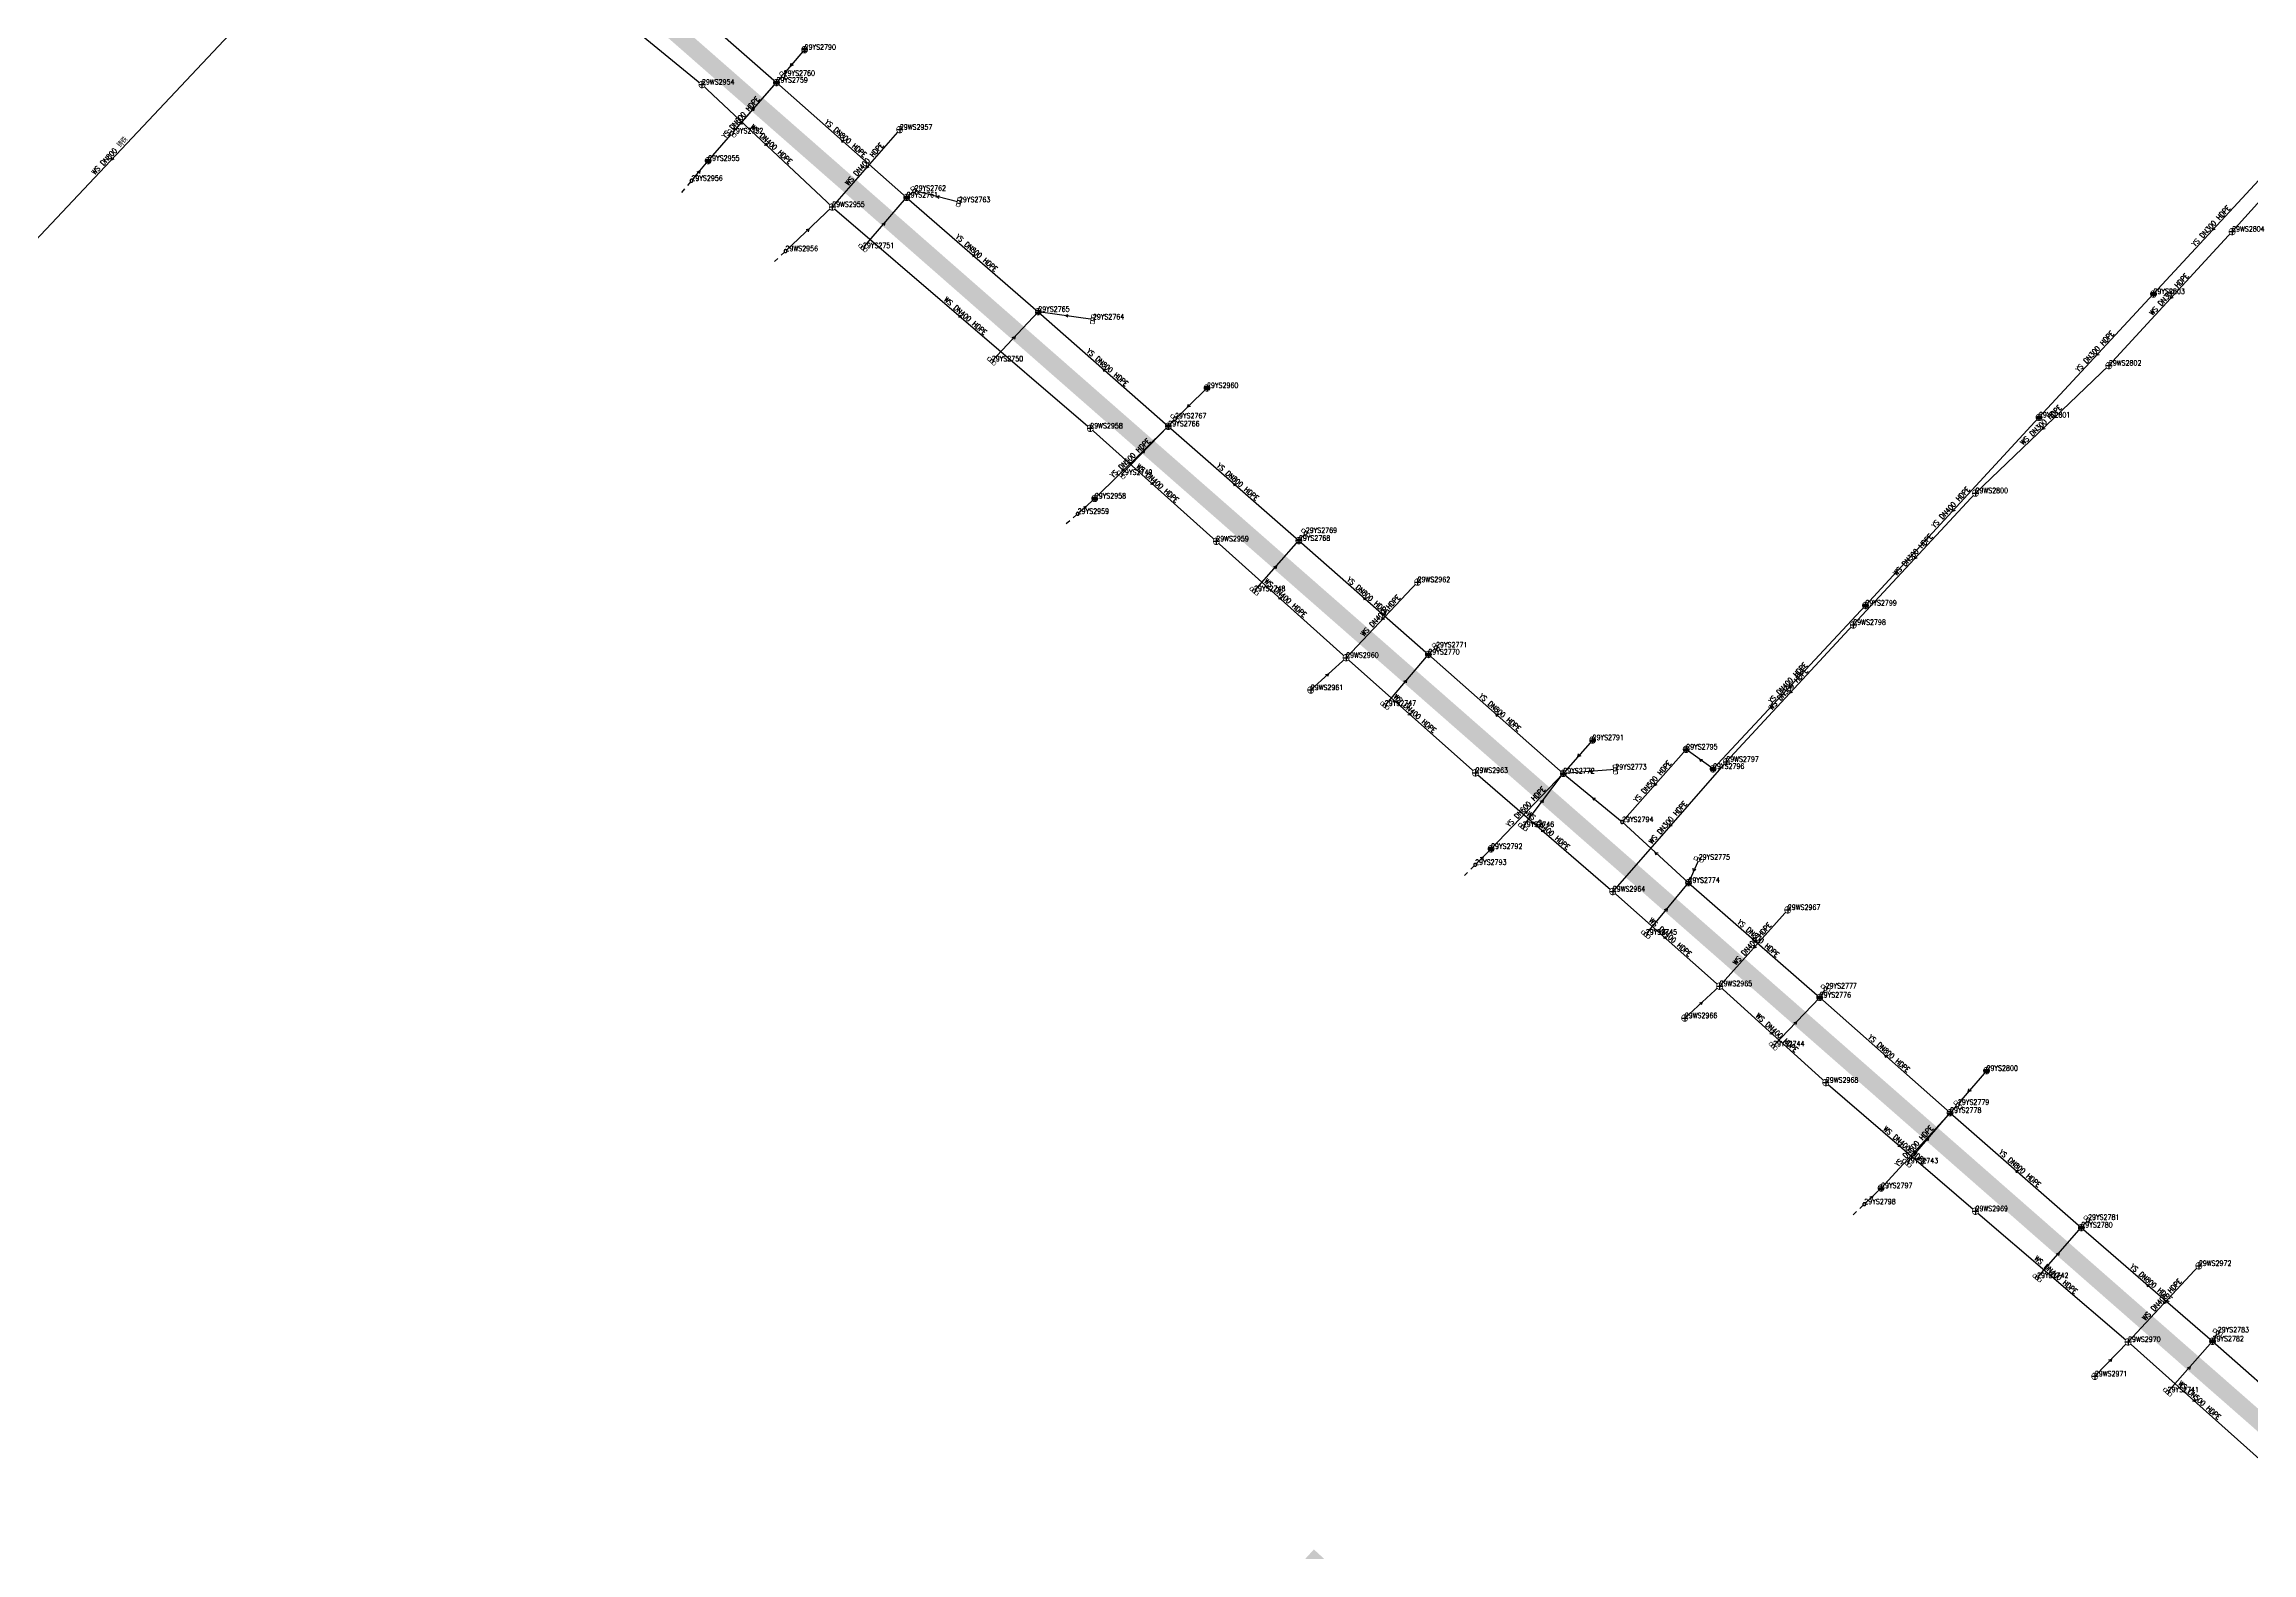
# Model space of a CAD drawing. Extents: x 78813 to 99477, y 2421021 to 2448125.
# Drawn here: x 85283.8 to 85665.4, y 2431502.3 to 2431763.1 of the extents above; entities that cross this region are included whole.
import ezdxf
from ezdxf.enums import TextEntityAlignment as Align

# ---------------------------------------------------------------- set-up
doc = ezdxf.new("R2010")
doc.units = 0
doc.set_wipeout_variables(frame=1)
doc.layers.get('0').update_dxf_attribs({"linetype": 'CONTINUOUS'})
for name, color, linetype in [('DX_WS', 16, 'CONTINUOUS'), ('DX_YS', 42, 'CONTINUOUS'), ('道路', 5, 'CONTINUOUS')]:
    doc.layers.add(name, color=color, linetype=linetype)
for name, color, linetype, true_color in [('WSLINE', 7, 'CONTINUOUS', 0x7f0000), ('YSANNEXE', 7, 'CONTINUOUS', 0xcc9900), ('YSLINE', 7, 'CONTINUOUS', 0xcc9900)]:
    doc.layers.add(name, color=color, linetype=linetype, true_color=true_color)
doc.styles.add('CcNameZT', font='txt.SHX', dxfattribs={"width": 0.8, "bigfont": 'HZTXT.SHX'})
doc.styles.get("Standard").update_dxf_attribs({"font": 'txt.shx', "bigfont": 'hztxt.shx'})

# ---------------------------------------------------------------- blocks, each defined once
blk = doc.blocks.new('PS污水井')
blk.add_lwpolyline([(1, 0), (1, 0.07), (0.99, 0.14), (0.98, 0.21), (0.96, 0.28), (0.94, 0.34), (0.91, 0.41), (0.88, 0.47), (0.85, 0.53), (0.81, 0.59), (0.77, 0.64), (0.72, 0.69), (0.67, 0.74), (0.62, 0.79), (0.56, 0.83), (0.5, 0.87), (0.44, 0.9), (0.37, 0.93), (0.31, 0.95), (0.24, 0.97), (0.17, 0.98), (0.1, 0.99), (0.03, 1), (-0.03, 1), (-0.1, 0.99), (-0.17, 0.98), (-0.24, 0.97), (-0.31, 0.95), (-0.37, 0.93), (-0.44, 0.9), (-0.5, 0.87), (-0.56, 0.83), (-0.62, 0.79), (-0.67, 0.74), (-0.72, 0.69), (-0.77, 0.64), (-0.81, 0.59), (-0.85, 0.53), (-0.88, 0.47), (-0.91, 0.41), (-0.94, 0.34), (-0.96, 0.28), (-0.98, 0.21), (-0.99, 0.14), (-1, 0.07), (-1, 0), (-1, -0.07), (-0.99, -0.14), (-0.98, -0.21), (-0.96, -0.28), (-0.94, -0.34), (-0.91, -0.41), (-0.88, -0.47), (-0.85, -0.53), (-0.81, -0.59), (-0.77, -0.64), (-0.72, -0.69), (-0.67, -0.74), (-0.62, -0.79), (-0.56, -0.83), (-0.5, -0.87), (-0.44, -0.9), (-0.37, -0.93), (-0.31, -0.95), (-0.24, -0.97), (-0.17, -0.98), (-0.1, -0.99), (-0.03, -1), (0.03, -1), (0.1, -0.99), (0.17, -0.98), (0.24, -0.97), (0.31, -0.95), (0.37, -0.93), (0.44, -0.9), (0.5, -0.87), (0.56, -0.83), (0.62, -0.79), (0.67, -0.74), (0.72, -0.69), (0.77, -0.64), (0.81, -0.59), (0.85, -0.53), (0.88, -0.47), (0.91, -0.41), (0.94, -0.34), (0.96, -0.28), (0.98, -0.21), (0.99, -0.14), (1, 0)], close=True)
blk.add_wipeout([(1, 0), (1, 0.07), (0.99, 0.14), (0.98, 0.21), (0.96, 0.28), (0.94, 0.34), (0.91, 0.41), (0.88, 0.47), (0.85, 0.53), (0.81, 0.59), (0.77, 0.64), (0.72, 0.69), (0.67, 0.74), (0.62, 0.79), (0.56, 0.83), (0.5, 0.87), (0.44, 0.9), (0.37, 0.93), (0.31, 0.95), (0.24, 0.97), (0.17, 0.98), (0.1, 0.99), (0.03, 1), (-0.03, 1), (-0.1, 0.99), (-0.17, 0.98), (-0.24, 0.97), (-0.31, 0.95), (-0.37, 0.93), (-0.44, 0.9), (-0.5, 0.87), (-0.56, 0.83), (-0.62, 0.79), (-0.67, 0.74), (-0.72, 0.69), (-0.77, 0.64), (-0.81, 0.59), (-0.85, 0.53), (-0.88, 0.47), (-0.91, 0.41), (-0.94, 0.34), (-0.96, 0.28), (-0.98, 0.21), (-0.99, 0.14), (-1, 0.07), (-1, 0), (-1, -0.07), (-0.99, -0.14), (-0.98, -0.21), (-0.96, -0.28), (-0.94, -0.34), (-0.91, -0.41), (-0.88, -0.47), (-0.85, -0.53), (-0.81, -0.59), (-0.77, -0.64), (-0.72, -0.69), (-0.67, -0.74), (-0.62, -0.79), (-0.56, -0.83), (-0.5, -0.87), (-0.44, -0.9), (-0.37, -0.93), (-0.31, -0.95), (-0.24, -0.97), (-0.17, -0.98), (-0.1, -0.99), (-0.03, -1), (0.03, -1), (0.1, -0.99), (0.17, -0.98), (0.24, -0.97), (0.31, -0.95), (0.37, -0.93), (0.44, -0.9), (0.5, -0.87), (0.56, -0.83), (0.62, -0.79), (0.67, -0.74), (0.72, -0.69), (0.77, -0.64), (0.81, -0.59), (0.85, -0.53), (0.88, -0.47), (0.91, -0.41), (0.94, -0.34), (0.96, -0.28), (0.98, -0.21), (0.99, -0.14)])
for p, q in [((-1, 0), (0, 0)), ((0, 1), (0, 0)), ((0, 0), (0, -1)), ((0, 0), (1, 0))]:
    blk.add_line(p, q)
blk = doc.blocks.new('PS非普查')
blk.add_lwpolyline([(3.7, 0), (5.3, 0)])
blk.add_wipeout([(0.5, 0), (0.5, 0.03), (0.5, 0.07), (0.49, 0.1), (0.48, 0.14), (0.47, 0.17), (0.46, 0.2), (0.44, 0.23), (0.42, 0.26), (0.4, 0.29), (0.38, 0.32), (0.36, 0.35), (0.33, 0.37), (0.31, 0.39), (0.28, 0.41), (0.25, 0.43), (0.22, 0.45), (0.19, 0.46), (0.15, 0.48), (0.12, 0.49), (0.09, 0.49), (0.05, 0.5), (0.02, 0.5), (-0.02, 0.5), (-0.05, 0.5), (-0.09, 0.49), (-0.12, 0.49), (-0.15, 0.48), (-0.19, 0.46), (-0.22, 0.45), (-0.25, 0.43), (-0.28, 0.41), (-0.31, 0.39), (-0.33, 0.37), (-0.36, 0.35), (-0.38, 0.32), (-0.4, 0.29), (-0.42, 0.26), (-0.44, 0.23), (-0.46, 0.2), (-0.47, 0.17), (-0.48, 0.14), (-0.49, 0.1), (-0.5, 0.07), (-0.5, 0.03), (-0.5, 0), (-0.5, -0.03), (-0.5, -0.07), (-0.49, -0.1), (-0.48, -0.14), (-0.47, -0.17), (-0.46, -0.2), (-0.44, -0.23), (-0.42, -0.26), (-0.4, -0.29), (-0.38, -0.32), (-0.36, -0.35), (-0.33, -0.37), (-0.31, -0.39), (-0.28, -0.41), (-0.25, -0.43), (-0.22, -0.45), (-0.19, -0.46), (-0.15, -0.48), (-0.12, -0.49), (-0.09, -0.49), (-0.05, -0.5), (-0.02, -0.5), (0.02, -0.5), (0.05, -0.5), (0.09, -0.49), (0.12, -0.49), (0.15, -0.48), (0.19, -0.46), (0.22, -0.45), (0.25, -0.43), (0.28, -0.41), (0.31, -0.39), (0.33, -0.37), (0.36, -0.35), (0.38, -0.32), (0.4, -0.29), (0.42, -0.26), (0.44, -0.23), (0.46, -0.2), (0.47, -0.17), (0.48, -0.14), (0.49, -0.1), (0.5, -0.07)])
blk.add_line((0.5, 0), (2.1, 0))
blk.add_lwpolyline([(0.5, 0), (0.5, 0.03), (0.5, 0.07), (0.49, 0.1), (0.48, 0.14), (0.47, 0.17), (0.46, 0.2), (0.44, 0.23), (0.42, 0.26), (0.4, 0.29), (0.38, 0.32), (0.36, 0.35), (0.33, 0.37), (0.31, 0.39), (0.28, 0.41), (0.25, 0.43), (0.22, 0.45), (0.19, 0.46), (0.15, 0.48), (0.12, 0.49), (0.09, 0.49), (0.05, 0.5), (0.02, 0.5), (-0.02, 0.5), (-0.05, 0.5), (-0.09, 0.49), (-0.12, 0.49), (-0.15, 0.48), (-0.19, 0.46), (-0.22, 0.45), (-0.25, 0.43), (-0.28, 0.41), (-0.31, 0.39), (-0.33, 0.37), (-0.36, 0.35), (-0.38, 0.32), (-0.4, 0.29), (-0.42, 0.26), (-0.44, 0.23), (-0.46, 0.2), (-0.47, 0.17), (-0.48, 0.14), (-0.49, 0.1), (-0.5, 0.07), (-0.5, 0.03), (-0.5, 0), (-0.5, -0.03), (-0.5, -0.07), (-0.49, -0.1), (-0.48, -0.14), (-0.47, -0.17), (-0.46, -0.2), (-0.44, -0.23), (-0.42, -0.26), (-0.4, -0.29), (-0.38, -0.32), (-0.36, -0.35), (-0.33, -0.37), (-0.31, -0.39), (-0.28, -0.41), (-0.25, -0.43), (-0.22, -0.45), (-0.19, -0.46), (-0.15, -0.48), (-0.12, -0.49), (-0.09, -0.49), (-0.05, -0.5), (-0.02, -0.5), (0.02, -0.5), (0.05, -0.5), (0.09, -0.49), (0.12, -0.49), (0.15, -0.48), (0.19, -0.46), (0.22, -0.45), (0.25, -0.43), (0.28, -0.41), (0.31, -0.39), (0.33, -0.37), (0.36, -0.35), (0.38, -0.32), (0.4, -0.29), (0.42, -0.26), (0.44, -0.23), (0.46, -0.2), (0.47, -0.17), (0.48, -0.14), (0.49, -0.1), (0.5, -0.07), (0.5, 0)], close=True)
blk = doc.blocks.new('LX')
for p, q in [((-0.866, 0.5), (0, 0)), ((0, 0), (-0.866, -0.5))]:
    blk.add_line(p, q)
blk = doc.blocks.new('PS雨水井')
blk.add_lwpolyline([(1, 0), (1, 0.07), (0.99, 0.14), (0.98, 0.21), (0.96, 0.28), (0.94, 0.34), (0.91, 0.41), (0.88, 0.47), (0.85, 0.53), (0.81, 0.59), (0.77, 0.64), (0.72, 0.69), (0.67, 0.74), (0.62, 0.79), (0.56, 0.83), (0.5, 0.87), (0.44, 0.9), (0.37, 0.93), (0.31, 0.95), (0.24, 0.97), (0.17, 0.98), (0.1, 0.99), (0.03, 1), (-0.03, 1), (-0.1, 0.99), (-0.17, 0.98), (-0.24, 0.97), (-0.31, 0.95), (-0.37, 0.93), (-0.44, 0.9), (-0.5, 0.87), (-0.56, 0.83), (-0.62, 0.79), (-0.67, 0.74), (-0.72, 0.69), (-0.77, 0.64), (-0.81, 0.59), (-0.85, 0.53), (-0.88, 0.47), (-0.91, 0.41), (-0.94, 0.34), (-0.96, 0.28), (-0.98, 0.21), (-0.99, 0.14), (-1, 0.07), (-1, 0), (-1, -0.07), (-0.99, -0.14), (-0.98, -0.21), (-0.96, -0.28), (-0.94, -0.34), (-0.91, -0.41), (-0.88, -0.47), (-0.85, -0.53), (-0.81, -0.59), (-0.77, -0.64), (-0.72, -0.69), (-0.67, -0.74), (-0.62, -0.79), (-0.56, -0.83), (-0.5, -0.87), (-0.44, -0.9), (-0.37, -0.93), (-0.31, -0.95), (-0.24, -0.97), (-0.17, -0.98), (-0.1, -0.99), (-0.03, -1), (0.03, -1), (0.1, -0.99), (0.17, -0.98), (0.24, -0.97), (0.31, -0.95), (0.37, -0.93), (0.44, -0.9), (0.5, -0.87), (0.56, -0.83), (0.62, -0.79), (0.67, -0.74), (0.72, -0.69), (0.77, -0.64), (0.81, -0.59), (0.85, -0.53), (0.88, -0.47), (0.91, -0.41), (0.94, -0.34), (0.96, -0.28), (0.98, -0.21), (0.99, -0.14), (1, 0)], close=True)
blk.add_wipeout([(1, 0), (1, 0.07), (0.99, 0.14), (0.98, 0.21), (0.96, 0.28), (0.94, 0.34), (0.91, 0.41), (0.88, 0.47), (0.85, 0.53), (0.81, 0.59), (0.77, 0.64), (0.72, 0.69), (0.67, 0.74), (0.62, 0.79), (0.56, 0.83), (0.5, 0.87), (0.44, 0.9), (0.37, 0.93), (0.31, 0.95), (0.24, 0.97), (0.17, 0.98), (0.1, 0.99), (0.03, 1), (-0.03, 1), (-0.1, 0.99), (-0.17, 0.98), (-0.24, 0.97), (-0.31, 0.95), (-0.37, 0.93), (-0.44, 0.9), (-0.5, 0.87), (-0.56, 0.83), (-0.62, 0.79), (-0.67, 0.74), (-0.72, 0.69), (-0.77, 0.64), (-0.81, 0.59), (-0.85, 0.53), (-0.88, 0.47), (-0.91, 0.41), (-0.94, 0.34), (-0.96, 0.28), (-0.98, 0.21), (-0.99, 0.14), (-1, 0.07), (-1, 0), (-1, -0.07), (-0.99, -0.14), (-0.98, -0.21), (-0.96, -0.28), (-0.94, -0.34), (-0.91, -0.41), (-0.88, -0.47), (-0.85, -0.53), (-0.81, -0.59), (-0.77, -0.64), (-0.72, -0.69), (-0.67, -0.74), (-0.62, -0.79), (-0.56, -0.83), (-0.5, -0.87), (-0.44, -0.9), (-0.37, -0.93), (-0.31, -0.95), (-0.24, -0.97), (-0.17, -0.98), (-0.1, -0.99), (-0.03, -1), (0.03, -1), (0.1, -0.99), (0.17, -0.98), (0.24, -0.97), (0.31, -0.95), (0.37, -0.93), (0.44, -0.9), (0.5, -0.87), (0.56, -0.83), (0.62, -0.79), (0.67, -0.74), (0.72, -0.69), (0.77, -0.64), (0.81, -0.59), (0.85, -0.53), (0.88, -0.47), (0.91, -0.41), (0.94, -0.34), (0.96, -0.28), (0.98, -0.21), (0.99, -0.14)])
for p, q in [((-1, 0), (0, 0)), ((-0.88, 0.48), (0, 0.47)), ((0, 1), (0, 0)), ((0, 0.47), (0.88, 0.47)), ((0, 0), (0, -1)), ((0, 0), (1, 0)), ((-0.88, -0.48), (0, -0.48)), ((0, -0.48), (0.88, -0.48))]:
    blk.add_line(p, q)
blk = doc.blocks.new('PS管线点')
blk.add_wipeout([(0.5, 0), (0.5, 0.03), (0.5, 0.07), (0.49, 0.1), (0.48, 0.14), (0.47, 0.17), (0.46, 0.2), (0.44, 0.23), (0.42, 0.26), (0.4, 0.29), (0.38, 0.32), (0.36, 0.35), (0.33, 0.37), (0.31, 0.39), (0.28, 0.41), (0.25, 0.43), (0.22, 0.45), (0.19, 0.46), (0.15, 0.48), (0.12, 0.49), (0.09, 0.49), (0.05, 0.5), (0.02, 0.5), (-0.02, 0.5), (-0.05, 0.5), (-0.09, 0.49), (-0.12, 0.49), (-0.15, 0.48), (-0.19, 0.46), (-0.22, 0.45), (-0.25, 0.43), (-0.28, 0.41), (-0.31, 0.39), (-0.33, 0.37), (-0.36, 0.35), (-0.38, 0.32), (-0.4, 0.29), (-0.42, 0.26), (-0.44, 0.23), (-0.46, 0.2), (-0.47, 0.17), (-0.48, 0.14), (-0.49, 0.1), (-0.5, 0.07), (-0.5, 0.03), (-0.5, 0), (-0.5, -0.03), (-0.5, -0.07), (-0.49, -0.1), (-0.48, -0.14), (-0.47, -0.17), (-0.46, -0.2), (-0.44, -0.23), (-0.42, -0.26), (-0.4, -0.29), (-0.38, -0.32), (-0.36, -0.35), (-0.33, -0.37), (-0.31, -0.39), (-0.28, -0.41), (-0.25, -0.43), (-0.22, -0.45), (-0.19, -0.46), (-0.15, -0.48), (-0.12, -0.49), (-0.09, -0.49), (-0.05, -0.5), (-0.02, -0.5), (0.02, -0.5), (0.05, -0.5), (0.09, -0.49), (0.12, -0.49), (0.15, -0.48), (0.19, -0.46), (0.22, -0.45), (0.25, -0.43), (0.28, -0.41), (0.31, -0.39), (0.33, -0.37), (0.36, -0.35), (0.38, -0.32), (0.4, -0.29), (0.42, -0.26), (0.44, -0.23), (0.46, -0.2), (0.47, -0.17), (0.48, -0.14), (0.49, -0.1), (0.5, -0.07)])
blk.add_lwpolyline([(0.5, 0), (0.5, 0.03), (0.5, 0.07), (0.49, 0.1), (0.48, 0.14), (0.47, 0.17), (0.46, 0.2), (0.44, 0.23), (0.42, 0.26), (0.4, 0.29), (0.38, 0.32), (0.36, 0.35), (0.33, 0.37), (0.31, 0.39), (0.28, 0.41), (0.25, 0.43), (0.22, 0.45), (0.19, 0.46), (0.15, 0.48), (0.12, 0.49), (0.09, 0.49), (0.05, 0.5), (0.02, 0.5), (-0.02, 0.5), (-0.05, 0.5), (-0.09, 0.49), (-0.12, 0.49), (-0.15, 0.48), (-0.19, 0.46), (-0.22, 0.45), (-0.25, 0.43), (-0.28, 0.41), (-0.31, 0.39), (-0.33, 0.37), (-0.36, 0.35), (-0.38, 0.32), (-0.4, 0.29), (-0.42, 0.26), (-0.44, 0.23), (-0.46, 0.2), (-0.47, 0.17), (-0.48, 0.14), (-0.49, 0.1), (-0.5, 0.07), (-0.5, 0.03), (-0.5, 0), (-0.5, -0.03), (-0.5, -0.07), (-0.49, -0.1), (-0.48, -0.14), (-0.47, -0.17), (-0.46, -0.2), (-0.44, -0.23), (-0.42, -0.26), (-0.4, -0.29), (-0.38, -0.32), (-0.36, -0.35), (-0.33, -0.37), (-0.31, -0.39), (-0.28, -0.41), (-0.25, -0.43), (-0.22, -0.45), (-0.19, -0.46), (-0.15, -0.48), (-0.12, -0.49), (-0.09, -0.49), (-0.05, -0.5), (-0.02, -0.5), (0.02, -0.5), (0.05, -0.5), (0.09, -0.49), (0.12, -0.49), (0.15, -0.48), (0.19, -0.46), (0.22, -0.45), (0.25, -0.43), (0.28, -0.41), (0.31, -0.39), (0.33, -0.37), (0.36, -0.35), (0.38, -0.32), (0.4, -0.29), (0.42, -0.26), (0.44, -0.23), (0.46, -0.2), (0.47, -0.17), (0.48, -0.14), (0.49, -0.1), (0.5, -0.07), (0.5, 0)], close=True)
blk = doc.blocks.new('PS雨篦')
blk.add_lwpolyline([(-1.5, 0.5), (0, 0.5), (1.5, 0.5), (1.5, -0.5), (0, -0.5), (-1.5, -0.5)], close=True)
blk.add_wipeout([(-1.5, 0.5), (0, 0.5), (1.5, 0.5), (1.5, -0.5), (0, -0.5), (-1.5, -0.5)])
for p, q in [((-0.51, -0.5), (-0.51, 0.5)), ((0.49, -0.5), (0.49, 0.5))]:
    blk.add_line(p, q)

msp = doc.modelspace()

# ---------------------------------------------------------------- linework, layer by layer
at = {"layer": 'WSLINE'}
for p, q in [((85373.88, 2431775.47), (85397.47, 2431756.14)), ((85271.19, 2431717.47), (85319.46, 2431768.69)), ((85397.47, 2431756.14), (85419.99, 2431734.98)), ((85682.93, 2431753.97), (85661.97, 2431730.72)), ((85431.66, 2431748.35), (85419.99, 2431734.98)), ((85411.91, 2431727.35), (85419.99, 2431734.98)), ((85419.99, 2431734.98), (85464.59, 2431696.71)), ((85661.97, 2431730.72), (85640.66, 2431707.56)), ((85640.66, 2431707.56), (85617.61, 2431685.51)), ((85464.59, 2431696.71), (85486.37, 2431677.18)), ((85617.61, 2431685.51), (85596.49, 2431662.73)), ((85486.37, 2431677.18), (85508.82, 2431657.05)), ((85521.18, 2431670.13), (85508.82, 2431657.05)), ((85596.49, 2431662.73), (85574.53, 2431639.07)), ((85502.7, 2431651.47), (85508.82, 2431657.05)), ((85508.82, 2431657.05), (85531.17, 2431637.15)), ((85531.17, 2431637.15), (85554.9, 2431616.63)), ((85574.53, 2431639.07), (85554.9, 2431616.63)), ((85554.9, 2431616.63), (85573.38, 2431600.27)), ((85585.16, 2431613.46), (85573.38, 2431600.27)), ((85567.35, 2431594.76), (85573.38, 2431600.27)), ((85573.38, 2431600.27), (85591.73, 2431583.6)), ((85591.73, 2431583.6), (85617.6, 2431561.37)), ((85617.6, 2431561.37), (85643.98, 2431538.77)), ((85656.22, 2431551.92), (85643.98, 2431538.77)), ((85638.23, 2431532.83), (85643.98, 2431538.77)), ((85643.98, 2431538.77), (85667.24, 2431518.02))]:
    msp.add_line(p, q, dxfattribs=at)
at = {"layer": 'YSLINE'}
for p, q in [((85415.21, 2431762.17), (85410.35, 2431756.48)), ((85402.65, 2431747.7), (85410.35, 2431756.48)), ((85411.58, 2431757.66), (85410.35, 2431756.48)), ((85395.65, 2431739.51), (85398.54, 2431742.97)), ((85425.29, 2431727.88), (85432.85, 2431736.63)), ((85434.24, 2431737.79), (85432.85, 2431736.63)), ((85432.85, 2431736.63), (85455.6, 2431716.87)), ((85441.89, 2431735.81), (85434.24, 2431737.79)), ((85447.57, 2431708.3), (85455.6, 2431716.87)), ((85465.04, 2431715.54), (85455.6, 2431716.87)), ((85484.77, 2431703.69), (85478.07, 2431697.06)), ((85469.91, 2431688.67), (85478.07, 2431697.06)), ((85479.24, 2431698.44), (85478.07, 2431697.06)), ((85462.42, 2431681.94), (85465.37, 2431684.59)), ((85501.84, 2431678.63), (85500.65, 2431677.29)), ((85492.91, 2431668.57), (85500.65, 2431677.29)), ((85524.36, 2431658.85), (85523.03, 2431657.61)), ((85515.49, 2431648.76), (85523.03, 2431657.61)), ((85551.42, 2431642.82), (85546.36, 2431637.06)), ((85567.6, 2431641.21), (85556.52, 2431628.65)), ((85533.87, 2431624.01), (85546.36, 2431637.06)), ((85539.36, 2431627.8), (85546.36, 2431637.06)), ((85555.34, 2431637.73), (85546.36, 2431637.06)), ((85546.36, 2431637.06), (85556.52, 2431628.65)), ((85531.12, 2431621.25), (85533.87, 2431624.01)), ((85569.76, 2431622.15), (85568, 2431618.16)), ((85560.61, 2431609.18), (85568, 2431618.16)), ((85582.63, 2431589.88), (85590.68, 2431598.32)), ((85591.69, 2431599.88), (85590.68, 2431598.32)), ((85619.51, 2431585.65), (85613.21, 2431578.39)), ((85614.57, 2431579.77), (85613.21, 2431578.39)), ((85601.29, 2431565.37), (85613.21, 2431578.39)), ((85605.74, 2431569.66), (85613.21, 2431578.39)), ((85598.39, 2431562.57), (85601.29, 2431565.37)), ((85637.07, 2431559.9), (85635.9, 2431558.54)), ((85628.25, 2431549.82), (85635.9, 2431558.54)), ((85650.81, 2431530.07), (85658.58, 2431538.88)), ((85659.48, 2431540.43), (85658.58, 2431538.88)), ((85658.58, 2431538.88), (85680.27, 2431519.73))]:
    msp.add_line(p, q, dxfattribs=at)
at = {"layer": '道路', "const_width": 3, "flags": 128}
msp.add_lwpolyline([(85285.38, 2431263.2), (85504.35, 2431501.88)], dxfattribs=at)

# ---------------------------------------------------------------- block references
at = {"layer": 'DX_WS', "yscale": 0.5, "zscale": 0.5}
for p, xscale, rotation in [((85295.33, 2431743.08), 0.4999999999886102, 226.4095783339327), ((85408.73, 2431745.56), 0.5000000000878982, 316.8456606964688), ((85425.83, 2431741.67), 0.50000000014632, 228.6101602728715), ((85415.95, 2431731.17), 0.4999999999814238, 43.54479242712766), ((85442.29, 2431715.85), 0.5000000001204519, 319.1374918729616), ((85651.32, 2431719.14), 0.5000000000745004, 227.4642446757911), ((85629.14, 2431696.53), 0.4999999999186057, 223.453540091652), ((85475.48, 2431686.95), 0.4999999999871826, 317.9915762995381), ((85607.05, 2431674.12), 0.5000000000041096, 226.8912868717683), ((85497.6, 2431667.12), 0.4999999999871826, 317.9915762995381), ((85515.01, 2431663.59), 0.5000000000041096, 226.8912868717683), ((85505.76, 2431654.26), 0.4999999999589321, 42.39887683438521), ((85585.51, 2431650.9), 0.5000000000041096, 226.8912868717683), ((85520, 2431647.1), 0.4999999998866608, 318.5645341074481), ((85564.71, 2431627.85), 0.50000000014632, 228.6101602728715), ((85543.03, 2431626.89), 0.5000000001204519, 319.1374918729616), ((85564.14, 2431608.45), 0.4999999998866608, 318.5645341074481), ((85579.27, 2431606.86), 0.5000000000236343, 228.0372024639738), ((85570.36, 2431597.52), 0.4999999999589321, 42.39887683438521), ((85582.55, 2431591.93), 0.4999999999871826, 317.9915762995381), ((85604.66, 2431572.48), 0.5000000001204519, 319.1374918729616), ((85630.79, 2431550.07), 0.4999999999088414, 319.7104496964721), ((85650.1, 2431545.35), 0.5000000000041096, 226.8912868717683), ((85641.1, 2431535.8), 0.4999999998289463, 45.83662359235585), ((85655.61, 2431528.4), 0.4999999999871826, 317.9915762995381)]:
    msp.add_blockref('LX', p, dxfattribs=dict(at, xscale=xscale, rotation=rotation))
at = {"layer": 'YSANNEXE', "yscale": 0.5, "zscale": 0.5}
for p, xscale, rotation in [((85406.5, 2431752.09), 0.500000000158134, 48.70141260181136), ((85421.6, 2431746.55), 0.5000000001470603, 138.5645310020385), ((85438.07, 2431736.8), 0.5000000000257503, 165.5848027826228), ((85429.07, 2431732.25), 0.5000000000786358, 49.27437038812209), ((85658.58, 2431730.95), 0.5000000000745004, 227.4642446757911), ((85444.22, 2431726.75), 0.4999999999592625, 139.1374888230383), ((85460.32, 2431716.21), 0.5000000000025558, 171.8873385315862), ((85451.58, 2431712.58), 0.5000000000658894, 46.98253920664027), ((85466.83, 2431706.97), 0.5000000001470603, 138.5645310020385), ((85473.99, 2431692.87), 0.4999999998289463, 45.83662359235585), ((85489.36, 2431687.18), 0.5000000001470603, 138.5645310020385), ((85613.59, 2431682.33), 0.5000000000745004, 227.4642446757911), ((85496.78, 2431672.93), 0.5000000000436156, 48.12845479608112), ((85511.84, 2431667.45), 0.5000000001470603, 138.5645310020385), ((85519.26, 2431653.19), 0.5000000000786358, 49.27437038812209), ((85585.42, 2431651.96), 0.5000000000041096, 226.8912868717683), ((85534.7, 2431647.33), 0.5000000001470603, 138.5645310020385), ((85550.85, 2431637.4), 0.5000000000079561, 184.4924100434267), ((85542.86, 2431632.43), 0.5000000001174205, 52.71211716297351), ((85551.44, 2431632.85), 0.4999999999182879, 140.2834044187576), ((85562.06, 2431634.93), 0.50000000014632, 228.6101602728715), ((85562.26, 2431623.4), 0.5000000001235999, 137.4186154166185), ((85564.31, 2431613.67), 0.5000000001275243, 50.4202859825869), ((85579.34, 2431608.24), 0.5000000001470603, 138.5645310020385), ((85586.66, 2431594.1), 0.5000000000947901, 46.40958141678438), ((85601.95, 2431588.35), 0.5000000001470603, 138.5645310020385), ((85609.48, 2431574.02), 0.5000000000786358, 49.27437038812209), ((85624.56, 2431568.46), 0.5000000001470603, 138.5645310020385), ((85632.08, 2431554.18), 0.500000000158134, 48.70141260181136), ((85647.24, 2431548.71), 0.4999999999592625, 139.1374888230383), ((85654.7, 2431534.47), 0.500000000158134, 48.70141260181136)]:
    msp.add_blockref('LX', p, dxfattribs=dict(at, xscale=xscale, rotation=rotation))

# ---------------------------------------------------------------- texts
at = {"layer": 'DX_WS', "style": 'CcNameZT', "width": 0.8}
for s, rotation, p in [(' WS DN800 铸铁', 46.6956, (85295.15, 2431743.25, 2.13)), (' WS DN400 HDPE', 316.7885, (85408.9, 2431745.74, 1.16)), (' WS DN400 HDPE', 48.8794, (85425.64, 2431741.83, 1.43)), (' WS DN300 HDPE', 47.3988, (85651.13, 2431719.31, 2.82)), (' WS DN400 HDPE', 319.3695, (85442.45, 2431716.04, 1.09)), (' WS DN300 HDPE', 43.7208, (85628.97, 2431696.71, 2.87)), (' WS DN400 HDPE', 318.1155, (85475.65, 2431687.13, 1.11)), (' WS DN300 HDPE', 47.1691, (85606.87, 2431674.29, 2.83)), (' WS DN400 HDPE', 318.1242, (85497.77, 2431667.3, 0.65)), (' WS DN400 HDPE', 46.6255, (85514.82, 2431663.77, 1.22)), (' WS DN300 HDPE', 47.129, (85585.33, 2431651.07, 2.79)), (' WS DN400 HDPE', 318.3073, (85520.16, 2431647.29, 0.73)), (' WS DN400 HDPE', 319.1446, (85543.2, 2431627.08, 0.89)), (' WS DN300 HDPE', 48.82, (85564.53, 2431628.01, 1.33)), (' WS DN400 HDPE', 318.4922, (85564.3, 2431608.64, 0.88)), (' WS DN400 HDPE', 48.2262, (85579.08, 2431607.03, 0.94)), (' WS DN400 HDPE', 317.735, (85582.72, 2431592.12, 0.76)), (' WS DN400 HDPE', 319.3291, (85604.82, 2431572.67, 0.69)), (' WS DN400 HDPE', 319.4248, (85630.95, 2431550.26, 0.91)), (' WS DN400 HDPE', 47.0511, (85649.92, 2431545.52, 1.05)), (' WS DN500 HDPE', 318.2666, (85655.78, 2431528.59, 0.67))]:
    msp.add_text(s, height=0.9, rotation=rotation, dxfattribs=at).set_placement(p, align=Align.CENTER)
at = {"layer": 'DX_YS', "style": 'CcNameZT', "width": 0.8}
for s, rotation, p in [(' YS DN800 HDPE', 318.5791, (85421.76, 2431746.74, 1.66)), (' YS DN800 HDPE', 319.0221, (85444.39, 2431726.94, 1.66)), (' YS DN800 HDPE', 318.6138, (85467, 2431707.15, 1.66)), (' YS DN800 HDPE', 318.7916, (85489.53, 2431687.36, 1.62)), (' YS DN800 HDPE', 318.6672, (85512.01, 2431667.64, 1.72)), (' YS DN400 HDPE', 46.9981, (85585.24, 2431652.13, 2.84)), (' YS DN800 HDPE', 318.6308, (85534.86, 2431647.52, 1.83)), (' YS DN500 HDPE', 48.6, (85561.87, 2431635.09, 1.98)), (' YS DN800 HDPE', 318.5031, (85602.11, 2431588.54, 1.64)), (' YS DN800 HDPE', 318.818, (85624.73, 2431568.65, 1.44)), (' YS DN800 HDPE', 319.0763, (85647.41, 2431548.89, 1.55))]:
    msp.add_text(s, height=0.9, rotation=rotation, dxfattribs=at).set_placement(p, align=Align.CENTER)

# ---------------------------------------------------------------- next in the draw order: block references
at = {"layer": 'DX_WS', "xscale": 0.5, "yscale": 0.5, "zscale": 0.5}
for p in [(85397.47, 2431756.14, 1.16), (85431.66, 2431748.35, 1.43), (85419.99, 2431734.98, 1.09), (85661.97, 2431730.72, 2.82), (85640.66, 2431707.56, 2.87), (85464.59, 2431696.71, 1.11), (85617.61, 2431685.51, 2.83), (85486.37, 2431677.18, 0.65), (85521.18, 2431670.13, 1.22), (85596.49, 2431662.73, 2.79), (85508.82, 2431657.05, 0.73), (85502.7, 2431651.47, 0.94), (85531.17, 2431637.15, 0.89), (85574.53, 2431639.07, 1.33), (85554.9, 2431616.63, 0.88), (85585.16, 2431613.46, 0.94), (85573.38, 2431600.27, 0.76), (85567.35, 2431594.76, 1.04), (85591.73, 2431583.6, 0.69), (85617.6, 2431561.37, 0.91), (85656.22, 2431551.92, 1.05), (85643.98, 2431538.77, 0.67), (85638.23, 2431532.83, 1.03)]:
    msp.add_blockref('PS污水井', p, dxfattribs=at)
at = {"layer": 'DX_WS', "xscale": 0.4999999999610323, "yscale": 0.5, "zscale": 0.5, "rotation": 223.3663386194323}
msp.add_blockref('PS非普查', (85411.91, 2431727.35, 1.5), dxfattribs=at)
at = {"layer": 'DX_YS', "xscale": 0.5, "yscale": 0.5, "zscale": 0.5}
for p in [(85415.21, 2431762.17, 1.68), (85484.77, 2431703.69, 2.05), (85551.42, 2431642.82, 1.87), (85533.87, 2431624.01, 1.95), (85619.51, 2431585.65, 1.79), (85601.29, 2431565.37, 1.99)]:
    msp.add_blockref('PS雨水井', p, dxfattribs=at)
at = {"layer": 'DX_YS', "yscale": 0.5, "zscale": 0.5}
for name, p, xscale, rotation in [('PS非普查', (85395.65, 2431739.51, 2.29), 0.5000000000153272, 230.1971967836788), ('PS雨篦', (85441.89, 2431735.81, 2.98), 0.5000000002219329, 75.47828523907803), ('PS雨篦', (85425.29, 2431727.88, 2.87), 0.5000000001359057, 319.1515106709242), ('PS雨篦', (85447.57, 2431708.3, 2.83), 0.4999999998549061, 316.839599659255), ('PS非普查', (85462.42, 2431681.94, 3.01), 0.4999999999752517, 221.92274215983), ('PS雨篦', (85492.91, 2431668.57, 2.74), 0.5000000000101449, 318.4076826966277), ('PS雨篦', (85515.49, 2431648.76, 2.72), 0.5000000000283186, 319.5216689526115), ('PS雨篦', (85555.34, 2431637.73, 2.76), 0.4999999997895289, 94.2942313072396), ('PS雨篦', (85539.36, 2431627.8, 2.79), 0.5000000000590581, 322.9060103438355), ('PS非普查', (85531.12, 2431621.25, 2.27), 0.5000000001543484, 225.1214529787723), ('PS雨篦', (85560.61, 2431609.18, 2.87), 0.4999999999184194, 320.5519121148108), ('PS雨篦', (85582.63, 2431589.88, 2.78), 0.4999999999049928, 316.3624385613762), ('PS雨篦', (85605.74, 2431569.66, 2.79), 0.4999999998743782, 319.4160154381286), ('PS非普查', (85598.39, 2431562.57, 2.64), 0.4999999999690308, 223.9928729825544), ('PS雨篦', (85628.25, 2431549.82, 2.73), 0.500000000029607, 318.7066845964736), ('PS雨篦', (85650.81, 2431530.07, 2.77), 0.4999999999720454, 318.5901065757331)]:
    msp.add_blockref(name, p, dxfattribs=dict(at, xscale=xscale, rotation=rotation))

# ---------------------------------------------------------------- next in the draw order: linework, layer by layer
at = {"layer": 'YSLINE'}
for p, q in [((85387.69, 2431776.38), (85410.35, 2431756.48)), ((85398.54, 2431742.97), (85410.35, 2431756.48)), ((85410.35, 2431756.48), (85432.85, 2431736.63)), ((85668.78, 2431741.96), (85648.38, 2431719.94)), ((85648.38, 2431719.94), (85628.58, 2431698.59)), ((85455.6, 2431716.87), (85478.07, 2431697.06)), ((85465.37, 2431684.59), (85478.07, 2431697.06)), ((85478.07, 2431697.06), (85500.65, 2431677.29)), ((85628.58, 2431698.59), (85598.59, 2431666.08)), ((85500.65, 2431677.29), (85523.03, 2431657.61)), ((85598.59, 2431666.08), (85572.25, 2431637.84)), ((85523.03, 2431657.61), (85546.36, 2431637.06)), ((85572.25, 2431637.84), (85567.6, 2431641.21)), ((85556.52, 2431628.65), (85568, 2431618.16)), ((85568, 2431618.16), (85590.68, 2431598.32)), ((85590.68, 2431598.32), (85613.21, 2431578.39)), ((85613.21, 2431578.39), (85635.9, 2431558.54)), ((85635.9, 2431558.54), (85658.58, 2431538.88))]:
    msp.add_line(p, q, dxfattribs=at)

# ---------------------------------------------------------------- next in the draw order: block references
at = {"layer": 'YSANNEXE', "yscale": 0.5, "zscale": 0.5}
for p, xscale, rotation in [((85638.48, 2431709.27), 0.5000000000041096, 226.8912868717683), ((85548.89, 2431639.94), 0.50000000014632, 228.6101602728715), ((85540.12, 2431630.54), 0.5000000000947901, 46.40958141678438), ((85532.49, 2431622.63), 0.499999999860744, 45.26366580035281), ((85607.25, 2431571.88), 0.4999999998621667, 47.55549698130921), ((85599.84, 2431563.97), 0.5000000000362423, 44.11775023038089)]:
    msp.add_blockref('LX', p, dxfattribs=dict(at, xscale=xscale, rotation=rotation))

# ---------------------------------------------------------------- next in the draw order: texts
at = {"layer": 'DX_WS', "style": 'CcNameZT', "width": 0.8}
for s, p in [('29WS2954', (85397.47, 2431756.14, 1.16)), ('29WS2957', (85431.66, 2431748.35, 1.43)), ('29WS2955', (85419.99, 2431734.98, 1.09)), ('29WS2804', (85661.97, 2431730.72, 2.82)), ('29WS2956', (85411.91, 2431727.35, 1.5)), ('29WS2802', (85640.66, 2431707.56, 2.87)), ('29WS2958', (85464.59, 2431696.71, 1.11)), ('29WS2800', (85617.61, 2431685.51, 2.83)), ('29WS2959', (85486.37, 2431677.18, 0.65)), ('29WS2962', (85521.18, 2431670.13, 1.22)), ('29WS2798', (85596.49, 2431662.73, 2.79)), ('29WS2960', (85508.82, 2431657.05, 0.73)), ('29WS2961', (85502.7, 2431651.47, 0.94)), ('29WS2797', (85574.53, 2431639.07, 1.33)), ('29WS2963', (85531.17, 2431637.15, 0.89)), ('29WS2964', (85554.9, 2431616.63, 0.88)), ('29WS2967', (85585.16, 2431613.46, 0.94)), ('29WS2965', (85573.38, 2431600.27, 0.76)), ('29WS2966', (85567.35, 2431594.76, 1.04)), ('29WS2968', (85591.73, 2431583.6, 0.69)), ('29WS2969', (85617.6, 2431561.37, 0.91)), ('29WS2972', (85656.22, 2431551.92, 1.05)), ('29WS2970', (85643.98, 2431538.77, 0.67)), ('29WS2971', (85638.23, 2431532.83, 1.03))]:
    msp.add_text(s, height=0.9, dxfattribs=at).set_placement(p)
at = {"layer": 'DX_YS', "width": 0.8}
for s, p in [('29YS2790', (85415.21, 2431762.17, 1.68)), ('29YS2956', (85395.65, 2431739.51, 2.29)), ('29YS2763', (85441.89, 2431735.81, 2.98)), ('29YS2751', (85425.29, 2431727.88, 2.87)), ('29YS2750', (85447.57, 2431708.3, 2.83)), ('29YS2960', (85484.77, 2431703.69, 2.05)), ('29YS2748', (85492.91, 2431668.57, 2.74)), ('29YS2747', (85515.49, 2431648.76, 2.72)), ('29YS2791', (85551.42, 2431642.82, 1.87)), ('29YS2773', (85555.34, 2431637.73, 2.76)), ('29YS2746', (85539.36, 2431627.8, 2.79)), ('29YS2792', (85533.87, 2431624.01, 1.95)), ('29YS2793', (85531.12, 2431621.25, 2.27)), ('29YS2745', (85560.61, 2431609.18, 2.87)), ('29YS2744', (85582.63, 2431589.88, 2.78)), ('29YS2800', (85619.51, 2431585.65, 1.79)), ('29YS2743', (85605.74, 2431569.66, 2.79)), ('29YS2798', (85598.39, 2431562.57, 2.64)), ('29YS2797', (85601.29, 2431565.37, 1.99)), ('29YS2742', (85628.25, 2431549.82, 2.73)), ('29YS2741', (85650.81, 2431530.07, 2.77))]:
    msp.add_text(s, height=0.9, dxfattribs=at).set_placement(p)
at = {"layer": 'DX_YS', "style": 'CcNameZT', "width": 0.8}
for s, rotation, p in [(' YS DN300 HDPE', 47.1995, (85658.4, 2431731.12, 2.82)), (' YS DN300 HDPE', 47.1651, (85638.3, 2431709.44, 2.66)), (' YS DN400 HDPE', 47.3061, (85613.4, 2431682.5, 2.73)), (' YS DN600 HDPE', 46.2561, (85539.94, 2431630.71, 1.95)), (' YS DN800 HDPE', 318.8135, (85579.51, 2431608.43, 1.58)), (' YS DN600 HDPE', 47.5029, (85607.07, 2431572.05, 1.99))]:
    msp.add_text(s, height=0.9, rotation=rotation, dxfattribs=at).set_placement(p, align=Align.CENTER)

# ---------------------------------------------------------------- next in the draw order: block references
at = {"layer": 'DX_YS', "xscale": 0.5, "yscale": 0.5, "zscale": 0.5}
for name, p in [('PS雨水井', (85410.35, 2431756.48, 1.58)), ('PS雨水井', (85398.54, 2431742.97, 1.46)), ('PS雨水井', (85432.85, 2431736.63, 1.66)), ('PS雨水井', (85648.38, 2431719.94, 2.66)), ('PS雨水井', (85455.6, 2431716.87, 1.66)), ('PS雨水井', (85478.07, 2431697.06, 1.66)), ('PS雨水井', (85628.58, 2431698.59, 2.73)), ('PS雨水井', (85465.37, 2431684.59, 2.24)), ('PS雨水井', (85500.65, 2431677.29, 1.62)), ('PS雨水井', (85598.59, 2431666.08, 2.84)), ('PS雨水井', (85523.03, 2431657.61, 1.72)), ('PS雨水井', (85567.6, 2431641.21, 1.98)), ('PS雨水井', (85546.36, 2431637.06, 1.83)), ('PS雨水井', (85572.25, 2431637.84, 2.84)), ('PS管线点', (85556.52, 2431628.65, 1.8)), ('PS雨水井', (85568, 2431618.16, 1.73)), ('PS雨水井', (85590.68, 2431598.32, 1.67)), ('PS雨水井', (85613.21, 2431578.39, 1.57)), ('PS雨水井', (85635.9, 2431558.54, 1.4)), ('PS雨水井', (85658.58, 2431538.88, 1.6))]:
    msp.add_blockref(name, p, dxfattribs=at)
at = {"layer": 'DX_YS', "yscale": 0.5, "zscale": 0.5}
for p, xscale, rotation in [((85402.65, 2431747.7, 2.71), 0.49999999992935, 318.7549656318749), ((85465.04, 2431715.54, 2.89), 0.5000000002011113, 82.01860716107251), ((85469.91, 2431688.67, 2.85), 0.5000000000770785, 315.7957235432417), ((85569.76, 2431622.15, 3.04), 0.4999999999557305, 156.2726679928959)]:
    msp.add_blockref('PS雨篦', p, dxfattribs=dict(at, xscale=xscale, rotation=rotation))

# ---------------------------------------------------------------- next in the draw order: block references
for p, xscale, rotation in [((85411.58, 2431757.66, 2.87), 0.4999999999331886, 133.8608802616573), ((85434.24, 2431737.79, 3.01), 0.4999999998473549, 129.8338792956479), ((85479.24, 2431698.44, 2.93), 0.4999999999292592, 139.4675084327595), ((85501.84, 2431678.63, 2.87), 0.4999999999907834, 138.5311796028749), ((85524.36, 2431658.85, 2.8), 0.5000000000957964, 133.0664181692328), ((85591.69, 2431599.88, 2.7), 0.4999999999950342, 146.9528114602132), ((85614.57, 2431579.77, 2.64), 0.4999999998828893, 135.5846305323273), ((85637.07, 2431559.9, 2.61), 0.5000000000784829, 139.5784128507733), ((85659.48, 2431540.43, 2.67), 0.4999999999368929, 150.0927969427728)]:
    msp.add_blockref('PS雨篦', p, dxfattribs=dict(at, xscale=xscale, rotation=rotation))
at = {"layer": 'YSANNEXE', "yscale": 0.5, "zscale": 0.5}
for p, xscale, rotation in [((85404.44, 2431749.72), 0.500000000158134, 48.70141260181136), ((85397.1, 2431741.24), 0.5000000001275243, 50.4202859825869), ((85471.72, 2431690.83), 0.4999999998802595, 44.69070800721386), ((85463.89, 2431683.26), 0.499999999918455, 41.82591903435983), ((85569.93, 2431639.52), 0.5000000000509134, 144.3853643634343), ((85568.88, 2431620.16), 0.4999999999961576, 246.371851905659)]:
    msp.add_blockref('LX', p, dxfattribs=dict(at, xscale=xscale, rotation=rotation))

# ---------------------------------------------------------------- next in the draw order: texts
at = {"layer": 'DX_YS', "style": 'CcNameZT', "width": 0.8}
for s, rotation, p in [(' YS DN600 HDPE', 48.8358, (85404.26, 2431749.89, 1.46)), (' YS DN500 HDPE', 44.4744, (85471.54, 2431691, 2.24))]:
    msp.add_text(s, height=0.9, rotation=rotation, dxfattribs=at).set_placement(p, align=Align.CENTER)
at = {"layer": 'DX_YS', "width": 0.8}
for s, p in [('29YS2752', (85402.65, 2431747.7, 2.71)), ('29YS2955', (85398.54, 2431742.97, 1.46)), ('29YS2803', (85648.38, 2431719.94, 2.66)), ('29YS2765', (85455.6, 2431716.87, 1.66)), ('29YS2764', (85465.04, 2431715.54, 2.89)), ('29YS2801', (85628.58, 2431698.59, 2.73)), ('29YS2749', (85469.91, 2431688.67, 2.85)), ('29YS2958', (85465.37, 2431684.59, 2.24)), ('29YS2959', (85462.42, 2431681.94, 3.01)), ('29YS2799', (85598.59, 2431666.08, 2.84)), ('29YS2795', (85567.6, 2431641.21, 1.98)), ('29YS2772', (85546.36, 2431637.06, 1.83)), ('29YS2796', (85572.25, 2431637.84, 2.84)), ('29YS2794', (85556.52, 2431628.65, 1.8)), ('29YS2775', (85569.76, 2431622.15, 3.04)), ('29YS2774', (85568, 2431618.16, 1.73))]:
    msp.add_text(s, height=0.9, dxfattribs=at).set_placement(p)

# ---------------------------------------------------------------- next in the draw order: linework, layer by layer
at = {"layer": '道路', "const_width": 3, "flags": 128}
msp.add_lwpolyline([(85316.79, 2431831.81), (86689.83, 2430627.97)], dxfattribs=at)

# ---------------------------------------------------------------- next in the draw order: block references
at = {"layer": 'YSANNEXE', "yscale": 0.5, "zscale": 0.5}
for p, xscale, rotation in [((85412.78, 2431759.32), 0.5000000001008229, 229.1831180618362), ((85481.42, 2431700.38), 0.500000000074041, 224.5994556996546), ((85616.36, 2431582.02), 0.5000000001008229, 229.1831180618362)]:
    msp.add_blockref('LX', p, dxfattribs=dict(at, xscale=xscale, rotation=rotation))

# ---------------------------------------------------------------- next in the draw order: texts
at = {"layer": 'DX_YS', "width": 0.8}
for s, p in [('29YS2760', (85411.58, 2431757.66, 2.87)), ('29YS2759', (85410.35, 2431756.48, 1.58)), ('29YS2761', (85432.85, 2431736.63, 1.66)), ('29YS2762', (85434.24, 2431737.79, 3.01)), ('29YS2766', (85478.07, 2431697.06, 1.66)), ('29YS2767', (85479.24, 2431698.44, 2.93)), ('29YS2768', (85500.65, 2431677.29, 1.62)), ('29YS2769', (85501.84, 2431678.63, 2.87)), ('29YS2771', (85524.36, 2431658.85, 2.8)), ('29YS2770', (85523.03, 2431657.61, 1.72)), ('29YS2776', (85590.68, 2431598.32, 1.67)), ('29YS2777', (85591.69, 2431599.88, 2.7)), ('29YS2778', (85613.21, 2431578.39, 1.57)), ('29YS2779', (85614.57, 2431579.77, 2.64)), ('29YS2781', (85637.07, 2431559.9, 2.61)), ('29YS2780', (85635.9, 2431558.54, 1.4)), ('29YS2783', (85659.48, 2431540.43, 2.67)), ('29YS2782', (85658.58, 2431538.88, 1.6))]:
    msp.add_text(s, height=0.9, dxfattribs=at).set_placement(p)

doc.saveas('drawing.dxf')
